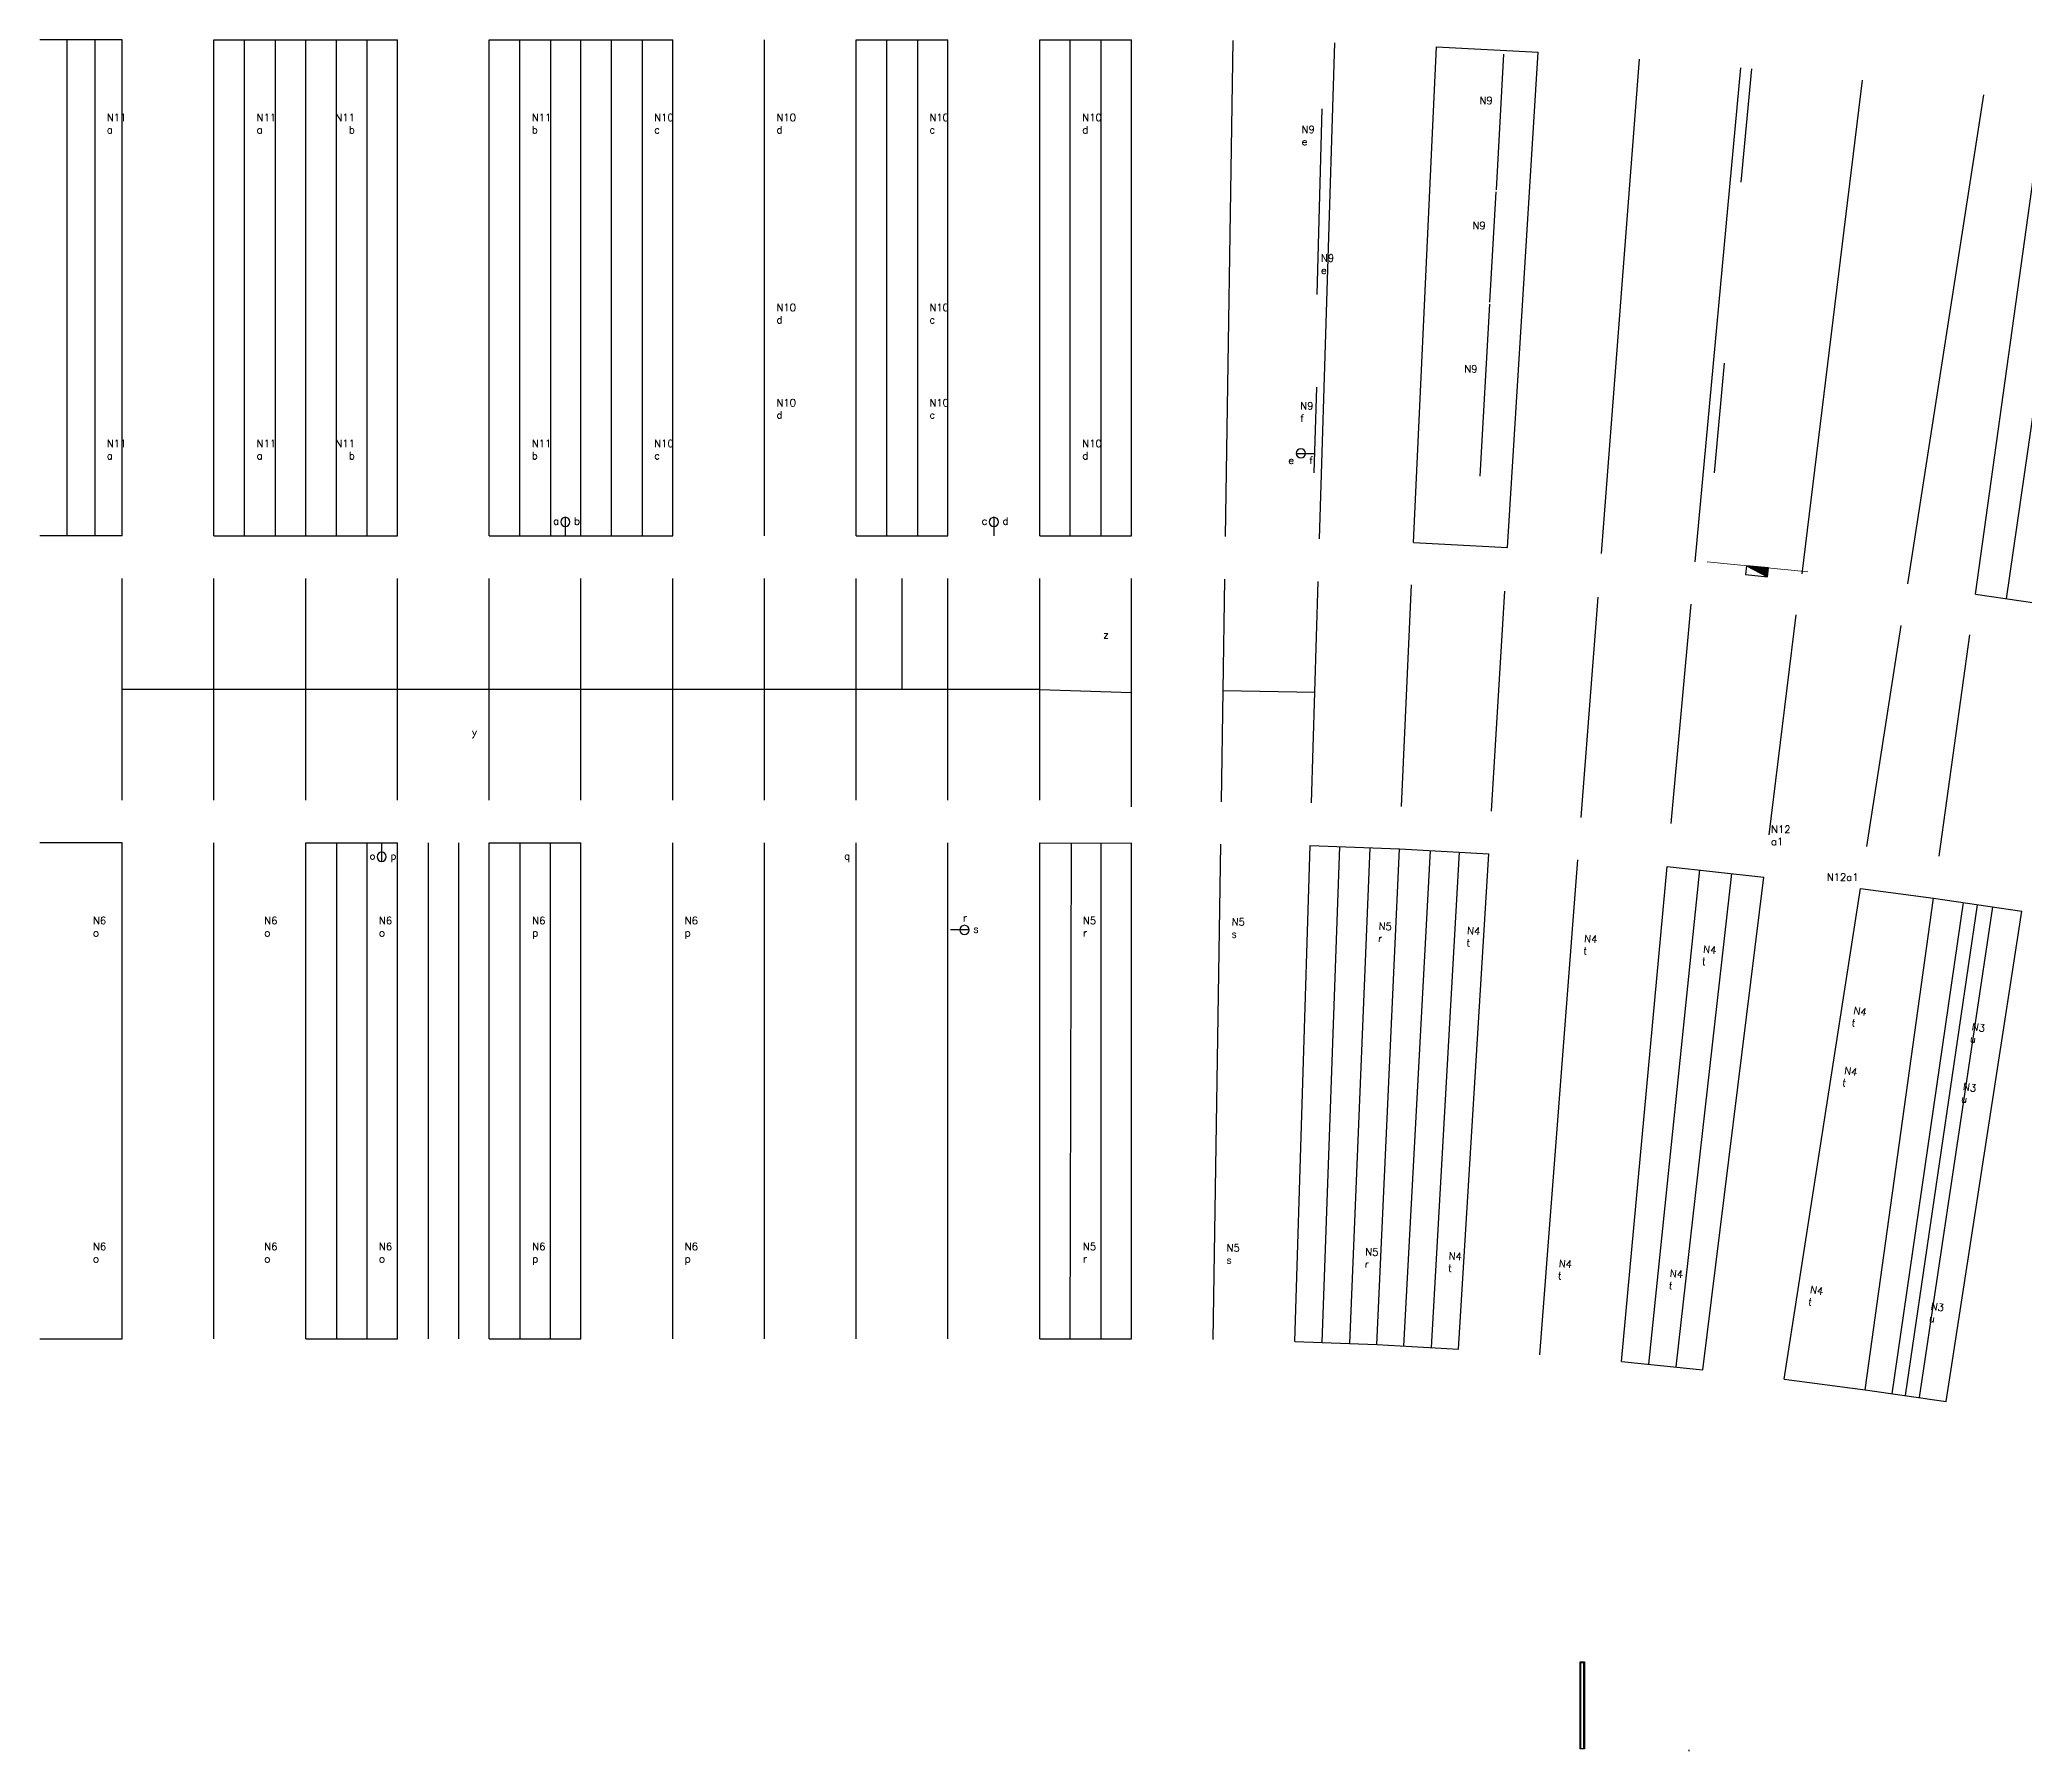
# Model space of a CAD drawing. Header units: millimetres. Extents: x -39 to 106, y -27 to 58.
# Drawn here: x 20.87 to 47.91, y 34.43 to 57.75 of the extents above; entities that cross this region are included whole.
import ezdxf

# ---------------------------------------------------------------- set-up
doc = ezdxf.new("R2010")
doc.units = ezdxf.units.MM
doc.layers.add('divisória', color=252, linetype='Continuous', lineweight=5)
for name, color, linetype in [('ELE_INTERRUPTORES', 4, 'Continuous'), ('ELE_QUADROS', 4, 'Continuous'), ('IEL CIRC NORMAL', 7, 'Continuous'), ('LINHAS AUXILIARES', 7, 'Continuous')]:
    doc.layers.add(name, color=color, linetype=linetype)
doc.styles.add('Eletrico 2.5', font='romans.shx', dxfattribs={"height": 0.2})

# ---------------------------------------------------------------- blocks, each defined once
blk = doc.blocks.new('*U14')
at = {"layer": 'ELE_INTERRUPTORES'}
for p, q in [((0, 50.7), (0, 25.7)), ((0, 25.7), (0, 0))]:
    blk.add_line(p, q, dxfattribs=at)
blk.add_circle((0, 38.2), 12.5, dxfattribs=at)
blk = doc.blocks.new('*U15')
at = {"layer": 'ELE_INTERRUPTORES'}
for p, q in [((0, -25.6988), (0, 0)), ((0, -50.6988), (0, -25.6988))]:
    blk.add_line(p, q, dxfattribs=at)
blk.add_circle((0, -38.1988), 12.5, dxfattribs=at)
blk = doc.blocks.new('QDC')
at = {"layer": 'ELE_QUADROS'}
blk.add_hatch(color=10, dxfattribs=at).paths.add_polyline_path([(0, 24), (60, 0), (60, 24)])
for p, q in [((0, 24), (60, 0)), ((0, 24), (0, 0)), ((60, 24), (0, 24)), ((0, 0), (60, 0)), ((60, 0), (60, 24))]:
    blk.add_line(p, q, dxfattribs=at)

msp = doc.modelspace()

# ---------------------------------------------------------------- linework, layer by layer
at = {"layer": 'divisória'}
msp.add_line((43.589, 50.638), (44.963, 50.498), dxfattribs=at)
at = {"layer": 'LINHAS AUXILIARES'}
for p, q in [((21.995, 57.749), (20.87, 57.749)), ((21.245, 50.989), (21.245, 57.749)), ((21.62, 57.749), (21.62, 50.989)), ((21.995, 50.989), (21.995, 57.749)), ((23.245, 50.989), (23.245, 57.749)), ((23.245, 57.749), (24.495, 57.749)), ((23.662, 50.989), (23.662, 57.749)), ((24.079, 57.749), (24.079, 50.989)), ((24.495, 50.989), (24.495, 57.749)), ((24.495, 57.749), (25.745, 57.749)), ((24.912, 50.989), (24.912, 57.749)), ((25.329, 57.749), (25.329, 50.989)), ((25.745, 50.989), (25.745, 57.749)), ((26.995, 50.989), (26.995, 57.749)), ((26.995, 57.749), (28.245, 57.749)), ((27.412, 50.989), (27.412, 57.749)), ((27.829, 57.749), (27.829, 50.989)), ((28.245, 50.989), (28.245, 57.749)), ((28.245, 57.749), (29.495, 57.749)), ((28.662, 50.989), (28.662, 57.749)), ((29.079, 57.749), (29.079, 50.989)), ((29.495, 50.989), (29.495, 57.749)), ((30.745, 50.989), (30.745, 57.749)), ((31.995, 50.989), (31.995, 57.749)), ((31.995, 57.749), (33.245, 57.749)), ((32.412, 50.989), (32.412, 57.749)), ((32.829, 57.749), (32.829, 50.989)), ((33.245, 50.989), (33.245, 57.749)), ((34.495, 50.989), (34.495, 57.749)), ((34.495, 57.749), (35.745, 57.749)), ((34.912, 50.989), (34.912, 57.749)), ((35.329, 57.749), (35.329, 50.989)), ((35.745, 50.989), (35.745, 57.749)), ((37.027, 50.979), (37.131, 57.738)), ((38.309, 50.949), (38.516, 57.706)), ((39.59, 50.9), (39.901, 57.653)), ((39.901, 57.653), (41.285, 57.579)), ((40.717, 55.705), (40.821, 57.554)), ((40.87, 50.832), (41.285, 57.579)), ((42.15, 50.749), (42.667, 57.483)), ((43.427, 50.634), (44.048, 57.367)), ((44.054, 55.807), (44.196, 57.353)), ((44.884, 50.471), (45.706, 57.198)), ((38.338, 56.808), (38.27, 54.279)), ((46.324, 50.337), (47.361, 56.999)), ((47.247, 50.194), (48.177, 56.889)), ((47.67, 50.132), (48.634, 56.822)), ((40.63, 54.175), (40.715, 55.675)), ((40.496, 51.801), (40.628, 54.145)), ((43.689, 51.848), (43.827, 53.342)), ((38.237, 51.85), (38.272, 53.016)), ((21.995, 50.989), (20.87, 50.989)), ((23.245, 50.989), (24.495, 50.989)), ((24.495, 50.989), (25.745, 50.989)), ((26.995, 50.989), (28.245, 50.989)), ((28.245, 50.989), (29.495, 50.989)), ((31.995, 50.989), (33.245, 50.989)), ((34.495, 50.989), (35.745, 50.989)), ((39.59, 50.9), (40.87, 50.832)), ((21.995, 47.389), (21.995, 50.409)), ((23.245, 47.389), (23.245, 50.409)), ((24.495, 47.389), (24.495, 50.409)), ((25.745, 47.389), (25.745, 50.409)), ((26.995, 47.389), (26.995, 50.409)), ((28.245, 47.389), (28.245, 50.409)), ((29.495, 47.389), (29.495, 50.409)), ((30.745, 47.389), (30.745, 50.409)), ((31.995, 47.389), (31.995, 50.409)), ((32.62, 48.899), (32.62, 50.409)), ((33.245, 47.389), (33.245, 50.409)), ((34.495, 47.389), (34.495, 50.409)), ((35.745, 47.299), (35.745, 50.409)), ((36.972, 47.368), (37.018, 50.399)), ((38.199, 47.351), (38.291, 50.37)), ((39.424, 47.304), (39.563, 50.321)), ((40.65, 47.238), (40.834, 50.238)), ((41.874, 47.155), (42.104, 50.154)), ((43.098, 47.071), (43.373, 50.058)), ((47.247, 50.194), (48.516, 50.008)), ((44.432, 46.915), (44.804, 49.912)), ((45.767, 46.759), (46.235, 49.768)), ((46.752, 46.628), (47.17, 49.64)), ((23.245, 48.899), (21.995, 48.899)), ((24.495, 48.899), (23.245, 48.899)), ((25.745, 48.899), (24.495, 48.899)), ((26.995, 48.899), (25.745, 48.899)), ((28.245, 48.899), (26.995, 48.899)), ((29.495, 48.899), (28.245, 48.899)), ((30.745, 48.899), (29.495, 48.899)), ((31.995, 48.899), (30.745, 48.899)), ((33.245, 48.899), (31.995, 48.899)), ((34.495, 48.899), (33.245, 48.899)), ((34.495, 48.899), (35.745, 48.854)), ((36.995, 48.884), (38.245, 48.86)), ((21.995, 46.809), (20.87, 46.809)), ((21.995, 40.049), (21.995, 46.809)), ((23.245, 40.049), (23.245, 46.809)), ((24.495, 40.049), (24.495, 46.809)), ((24.495, 46.809), (25.745, 46.809)), ((24.912, 46.809), (24.912, 40.049)), ((25.329, 46.809), (25.329, 40.049)), ((25.745, 40.049), (25.745, 46.809)), ((26.162, 46.809), (26.162, 40.049)), ((26.579, 40.049), (26.579, 46.809)), ((26.995, 40.049), (26.995, 46.809)), ((26.995, 46.809), (28.245, 46.809)), ((27.412, 46.809), (27.412, 40.049)), ((27.829, 40.049), (27.829, 46.809)), ((28.245, 40.049), (28.245, 46.809)), ((29.495, 40.049), (29.495, 46.809)), ((30.745, 40.049), (30.745, 46.809)), ((31.995, 40.049), (31.995, 46.809)), ((33.245, 40.049), (33.245, 46.809)), ((34.495, 40.049), (34.495, 46.809)), ((34.495, 46.809), (35.744, 46.805)), ((34.912, 40.049), (34.93, 46.808)), ((35.328, 46.807), (35.329, 40.049)), ((35.745, 40.049), (35.745, 46.809)), ((36.859, 40.04), (36.963, 46.79)), ((37.973, 40.015), (38.181, 46.772)), ((38.181, 46.772), (39.398, 46.725)), ((38.345, 40), (38.586, 46.756)), ((38.992, 46.74), (38.716, 39.986)), ((39.087, 39.972), (39.398, 46.725)), ((39.398, 46.725), (40.614, 46.659)), ((39.458, 39.952), (39.82, 46.702)), ((40.209, 46.681), (39.829, 39.932)), ((40.2, 39.912), (40.614, 46.659)), ((41.311, 39.835), (41.829, 46.576)), ((42.421, 39.741), (43.044, 46.487)), ((43.483, 46.438), (42.791, 39.704)), ((43.044, 46.487), (44.361, 46.34)), ((43.922, 46.389), (43.161, 39.668)), ((43.53, 39.631), (44.361, 46.34)), ((44.637, 39.503), (45.677, 46.185)), ((45.677, 46.185), (46.672, 46.054)), ((45.742, 39.358), (46.672, 46.054)), ((46.109, 39.304), (47.083, 45.993)), ((46.672, 46.054), (47.877, 45.877)), ((46.293, 39.277), (47.274, 45.965)), ((47.475, 45.936), (46.477, 39.25)), ((46.844, 39.196), (47.877, 45.877)), ((20.874, 40.049), (21.995, 40.049)), ((24.495, 40.049), (25.745, 40.049)), ((26.995, 40.049), (28.245, 40.049)), ((34.495, 40.049), (35.745, 40.049)), ((37.973, 40.015), (39.087, 39.972)), ((39.087, 39.972), (40.2, 39.912)), ((42.421, 39.741), (43.53, 39.631)), ((44.637, 39.503), (45.742, 39.358)), ((45.742, 39.358), (46.844, 39.196)), ((41.859, 35.652), (41.916, 35.652)), ((43.338, 34.452), (43.338, 34.432))]:
    msp.add_line(p, q, dxfattribs=at)
for points in [[(41.859, 35.652), (41.916, 35.652), (41.916, 34.467), (41.859, 34.467)], [(41.87, 35.642), (41.905, 35.642), (41.905, 34.467), (41.87, 34.467)]]:
    msp.add_lwpolyline(points, close=True, dxfattribs=at)

# ---------------------------------------------------------------- block references
at = {"layer": 'ELE_INTERRUPTORES', "xscale": -0.005, "yscale": 0.005, "zscale": 0.005}
for name, p, rotation in [('*U15', (38.245, 52.113), 270), ('*U15', (28.032, 50.989), 180), ('*U15', (33.87, 50.989), 180), ('*U14', (25.53, 46.809), 180), ('*U14', (33.28, 45.622), 270)]:
    msp.add_blockref(name, p, dxfattribs=dict(at, rotation=rotation))
at = {"layer": 'ELE_QUADROS', "xscale": 0.005, "yscale": 0.005, "zscale": 0.005, "rotation": 354.1471900133585}
msp.add_blockref('QDC', (44.114, 50.464), dxfattribs=at)

# ---------------------------------------------------------------- texts
at = {"layer": 'IEL CIRC NORMAL', "char_height": 0.1, "width": 0.15814, "style": 'Eletrico 2.5'}
for s, insert, attachment_point in [('N9', (40.487, 56.972), 1), ('N11\\Pa', (21.784, 56.739), 1), ('N11\\Pa', (23.826, 56.739), 1), ('N11\\Pb', (25.165, 56.739), 3), ('N11\\Pb', (27.576, 56.739), 1), ('N10\\Pc', (29.243, 56.739), 1), ('N10\\Pd', (30.909, 56.739), 1), ('N10\\Pc', (32.993, 56.739), 1), ('N10\\Pd', (35.076, 56.739), 1), ('N9\\Pe', (38.064, 56.577), 1), ('N9', (40.391, 55.267), 1), ('N9\\Pe', (38.328, 54.825), 1), ('N10\\Pd', (30.909, 54.15), 1), ('N10\\Pc', (32.993, 54.15), 1), ('N9', (40.281, 53.314), 1), ('N10\\Pd', (30.909, 52.854), 1), ('N10\\Pc', (32.993, 52.854), 1), ('N9\\Pf', (38.045, 52.811), 1), ('N11\\Pa', (21.784, 52.299), 1), ('N11\\Pa', (23.826, 52.299), 1), ('N11\\Pb', (25.165, 52.299), 3), ('N11\\Pb', (27.576, 52.299), 1), ('N10\\Pc', (29.243, 52.299), 1), ('N10\\Pd', (35.076, 52.299), 1), ('e', (37.883, 52.07), 1), ('f', (38.168, 52.07), 1), ('a', (27.866, 51.242), 1), ('b', (28.151, 51.242), 1), ('c', (33.705, 51.242), 1), ('d', (33.989, 51.242), 1), ('z', (35.362, 49.693), 1), ('y', (26.76, 48.369), 1), ('N12\\Pa1', (44.46, 47.042), 1), ('o', (25.364, 46.68), 1), ('p', (25.649, 46.68), 1), ('q', (31.83, 46.68), 1), ('N12a1', (45.219, 46.389), 1), ('N6\\Po', (21.597, 45.799), 1), ('N6\\Po', (23.931, 45.799), 1), ('N6\\Po', (25.493, 45.799), 1), ('N6\\Pp', (27.582, 45.799), 1), ('N6\\Pp', (29.659, 45.799), 1), ('r', (33.449, 45.837), 1), ('N5\\Pr', (35.085, 45.798), 1), ('s', (33.59, 45.684), 1), ('N6\\Po', (21.597, 41.359), 1), ('N6\\Po', (23.931, 41.359), 1), ('N6\\Po', (25.493, 41.359), 1), ('N6\\Pp', (27.582, 41.359), 1), ('N6\\Pp', (29.659, 41.359), 1), ('N5\\Pr', (35.085, 41.359), 1)]:
    msp.add_mtext(s, dxfattribs=dict(at, insert=insert, attachment_point=attachment_point))
at = {"layer": 'IEL CIRC NORMAL', "char_height": 0.1, "width": 0.15814, "attachment_point": 1, "style": 'Eletrico 2.5'}
for s, insert, rotation in [('N5\\Ps', (37.112, 45.782), 359.1212), ('N5\\Pr', (39.115, 45.725), 357.6566), ('N4\\Pt', (40.322, 45.663), 356.7775), ('N4\\Pt', (41.919, 45.556), 355.5178), ('N4\\Pt', (43.542, 45.412), 354.1323), ('N4\\Pt', (45.593, 44.576), 351.152), ('N3\\Pu', (47.204, 44.356), 351.6517), ('N4\\Pt', (45.466, 43.759), 351.152), ('N3\\Pu', (47.084, 43.539), 351.6517), ('N5\\Ps', (37.043, 41.343), 359.1212), ('N5\\Pr', (38.933, 41.289), 357.6566), ('N4\\Pt', (40.072, 41.231), 356.7775), ('N4\\Pt', (41.572, 41.13), 355.5178), ('N4\\Pt', (43.088, 40.996), 354.1323), ('N4\\Pt', (45.001, 40.774), 351.152), ('N3\\Pu', (46.645, 40.549), 351.6517)]:
    msp.add_mtext(s, dxfattribs=dict(at, insert=insert, rotation=rotation))

doc.saveas('drawing.dxf')
